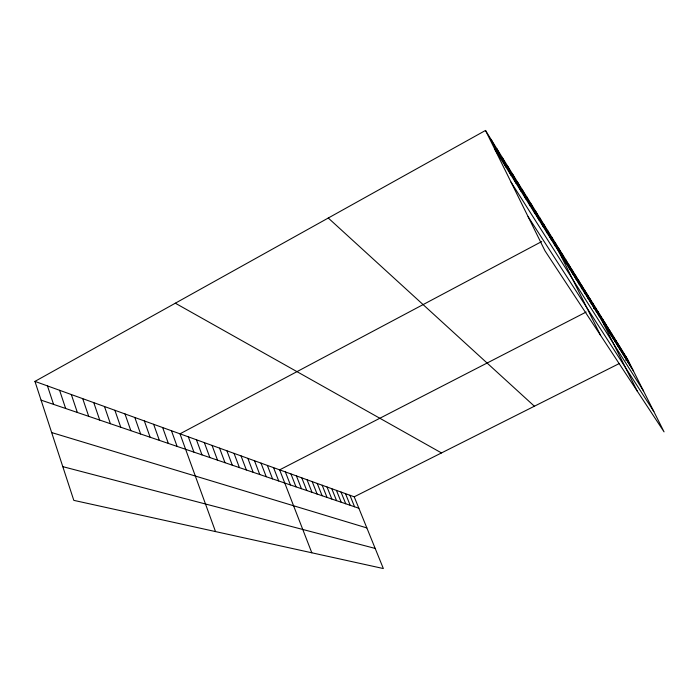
<?xml version="1.0" encoding="UTF-8"?>
<svg xmlns="http://www.w3.org/2000/svg" width="699" height="699" viewBox="0 0 699 699"><rect width="100%" height="100%" fill="white"/><g stroke="black" fill="none" stroke-linecap="round" stroke-linejoin="round"><path stroke-width="1.05" d="M34.95 381.383L354.218 496.814L383.349 568.549L73.806 500.362L34.95 381.383L485.508 130.451L627.615 359.347L664.05 431.868L544.984 250.836L485.508 130.451M541.699 241.566L179.993 433.826L215.51 531.581M549.397 237.477L551.319 236.454L600.598 335.398M586.138 312.042L279.644 469.85L311.815 552.795M593.477 308.268L595.312 307.324L637.322 391.23M354.218 496.814L619.428 363.463M625.788 360.265L627.615 359.347M62.796 466.644L375.18 548.427M51.665 432.567L366.853 527.928M41.066 400.125L358.867 508.243M175.327 303.209L441.488 452.935M328.268 218.018L534.394 406.224M528.095 216.646L653.818 411.51M511.056 182.151L643.403 390.776M494.857 149.359L633.416 370.898M625.754 356.359L631.608 368.006M623.858 353.31L629.764 365.061M621.927 350.199L627.885 362.056M619.961 347.019L625.963 358.989M617.942 343.777L624.006 355.861M615.889 340.474L622.014 352.672M613.801 337.101L619.969 349.413M611.66 333.65L617.89 346.084M609.467 330.129L615.767 342.676M607.239 326.529L613.591 339.207M604.958 322.859L611.372 335.651M602.625 319.102L609.1 332.025M600.24 315.266L606.784 328.312M597.802 311.335L604.408 324.519M592.656 303.051L599.401 316.507M589.939 298.674L596.754 312.278M587.16 294.183L594.036 307.944M584.303 289.587L591.258 303.497M581.376 284.877L588.409 298.945M578.379 280.046L585.491 294.27M575.303 275.091L582.494 289.482M572.149 270.006L579.41 284.563M568.907 264.781L576.256 279.504M565.578 259.425L573.014 274.323M562.153 253.912L569.676 268.993M558.641 248.259L566.251 263.514M555.032 242.439L562.73 257.887M547.5 230.303L555.382 246.135M543.569 223.968L551.546 240.002M539.514 217.441L547.597 233.684M535.347 210.722L543.525 227.184M531.048 203.802L539.331 220.473M526.618 196.664L535.006 213.553M522.048 189.298L530.541 206.423M517.33 181.696L525.936 199.058M512.454 173.85L521.183 191.447M507.422 165.742L516.264 183.592M502.223 157.362L511.187 175.466M496.84 148.695L505.927 167.061M491.275 139.73L500.484 158.367M349.902 495.25L354.568 506.784M345.498 493.66L350.199 505.298M341.007 492.035L345.743 503.778M336.437 490.383L341.199 502.24M331.78 488.697L336.569 500.659M327.027 486.985L331.842 499.051M322.178 485.228L327.027 497.417M317.232 483.437L322.117 495.74M312.191 481.62L317.101 494.036M307.044 479.759L311.99 492.297M301.785 477.854L306.765 490.523M296.428 475.914L301.435 488.706M290.95 473.939L295.992 486.854M285.358 471.921L290.435 484.966M273.571 467.657L278.718 480.982M267.368 465.412L272.549 478.876M261.007 463.114L266.232 476.727M254.506 460.763L259.757 474.525M247.848 458.352L253.143 472.279M241.033 455.888L246.363 469.973M234.051 453.371L239.416 467.605M226.895 450.785L232.295 465.185M219.565 448.129L224.999 462.703M212.05 445.412L217.529 460.16M204.344 442.624L209.857 457.548M196.436 439.767L201.985 454.874M188.328 436.84L193.911 452.122M171.447 430.733L177.109 446.408M162.657 427.561L168.354 443.428M153.631 424.293L159.372 440.37M144.352 420.938L150.128 437.224M134.811 417.486L140.621 433.992M124.99 413.939L130.835 430.663M114.889 410.287L120.77 427.238M104.483 406.521L110.398 423.708M93.771 402.65L99.721 420.073M82.727 398.657L88.712 416.333M71.333 394.542L77.353 412.471M59.59 390.295L65.645 408.487M47.471 385.909L53.552 404.372"/></g></svg>
